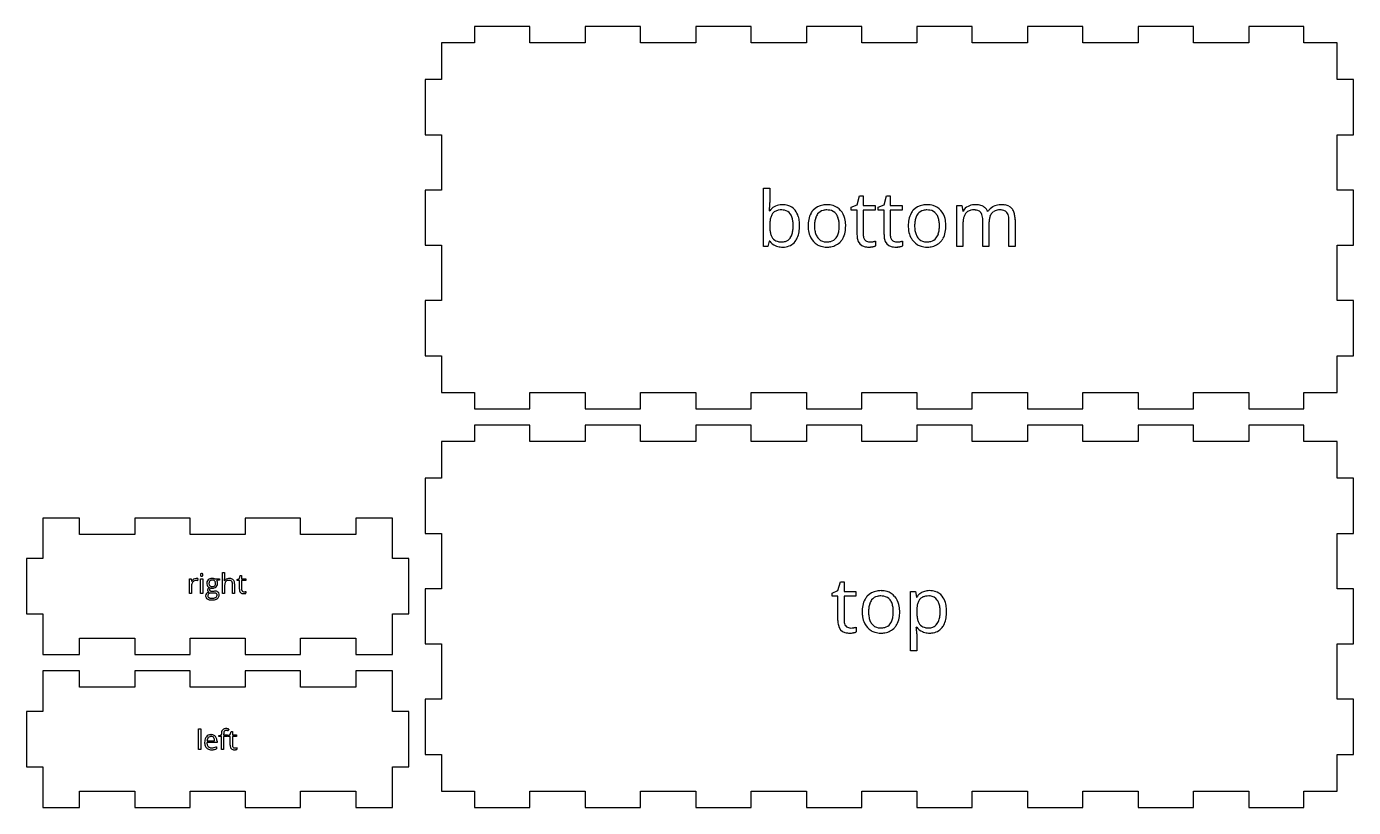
# Model space of a CAD drawing. Header units: millimetres. Extents: x 0 to 416, y 3 to 146.
# Drawn here: x 173 to 416, y 3 to 146 of the extents above; entities that cross this region are included whole.
import ezdxf

# ---------------------------------------------------------------- set-up
doc = ezdxf.new("R2010")
doc.units = ezdxf.units.MM

msp = doc.modelspace()

# ---------------------------------------------------------------- linework, layer by layer
at = {"layer": 'bottom_labelLayer'}
for p, q in [((307.97, 105.75), (307.97, 116.39)), ((307.97, 116.39), (309.1, 116.39)), ((309.1, 116.39), (309.1, 113.8)), ((325.09, 113.38), (325.57, 114.98)), ((325.57, 114.98), (326.22, 114.98)), ((326.22, 114.98), (326.22, 113.24)), ((330.03, 113.38), (330.51, 114.98)), ((330.51, 114.98), (331.16, 114.98)), ((331.16, 114.98), (331.16, 113.24)), ((309.05, 112.24), (309.1, 112.24)), ((324.01, 112.91), (325.09, 113.38)), ((324.01, 112.36), (324.01, 112.91)), ((325.09, 112.36), (324.01, 112.36)), ((325.09, 107.9), (325.09, 112.36)), ((326.22, 113.24), (328.4, 113.24)), ((328.4, 112.36), (326.22, 112.36)), ((326.22, 112.36), (326.22, 107.95)), ((328.4, 113.24), (328.4, 112.36)), ((328.96, 112.91), (330.03, 113.38)), ((328.96, 112.36), (328.96, 112.91)), ((330.03, 112.36), (328.96, 112.36)), ((330.03, 107.9), (330.03, 112.36)), ((331.16, 113.24), (333.34, 113.24)), ((333.34, 112.36), (331.16, 112.36)), ((331.16, 112.36), (331.16, 107.95)), ((333.34, 113.24), (333.34, 112.36)), ((343.35, 105.75), (343.35, 113.24)), ((343.35, 113.24), (344.27, 113.24)), ((344.27, 113.24), (344.45, 112.22)), ((344.45, 112.22), (344.51, 112.22)), ((349.02, 112.11), (349.07, 112.11)), ((344.48, 109.68), (344.48, 105.75)), ((348.12, 105.75), (348.12, 110.62)), ((349.25, 109.93), (349.25, 105.75)), ((352.9, 105.75), (352.9, 110.62)), ((354.03, 110.64), (354.03, 105.75)), ((308.78, 105.75), (307.97, 105.75)), ((309.02, 106.71), (308.78, 105.75)), ((309.1, 106.71), (309.02, 106.71)), ((328.45, 106.69), (328.45, 105.82)), ((333.39, 106.69), (333.39, 105.82)), ((344.48, 105.75), (343.35, 105.75)), ((349.25, 105.75), (348.12, 105.75)), ((354.03, 105.75), (352.9, 105.75))]:
    msp.add_line(p, q, dxfattribs=at)
for centre, radius, start, end in [((292.03, 113.56), 17.07, 355.7239, 358.1259), ((294.93, 113.36), 14.17, 355.4715, 355.6528), ((285.45, 113.78), 23.66, 358.1123, 0.0485), ((311.22, 110.77), 2.58, 95.1835, 145.1109), ((310.81, 110.83), 1.51, 120.1403, 142.4249), ((311.03, 110.42), 1.97, 100.4469, 119.6701), ((311.27, 109.23), 3.19, 89.5731, 100.7324), ((311.45, 109.49), 3.88, 89.8743, 96.8145), ((311.31, 109.79), 2.62, 78.6781, 90.375), ((311.49, 109.9), 3.47, 74.2393, 90.5624), ((311.53, 110.74), 1.65, 35.5408, 79.8011), ((311.72, 110.74), 2.6, 38.5631, 74.067), ((311.13, 110.28), 3.34, 16.4709, 38.4075), ((320.02, 109.94), 3.85, 150.7111, 169.4696), ((319.38, 110.27), 3.14, 138.176, 150.2288), ((319.28, 110.35), 3, 99.1759, 137.9833), ((319.31, 110.58), 1.81, 103.4685, 142.3119), ((319.57, 108.97), 4.41, 89.7326, 100.076), ((319.53, 109.71), 2.7, 89.4806, 103.8805), ((319.57, 109.55), 2.86, 79.3454, 90.3175), ((319.63, 109.57), 3.81, 73.5223, 90.5692), ((319.79, 110.53), 1.87, 37.9578, 80.4006), ((319.85, 110.38), 2.97, 41.1446, 73.2134), ((319.43, 110.01), 3.53, 13.5014, 41.0703), ((338.36, 109.94), 3.85, 150.7111, 169.4696), ((337.72, 110.27), 3.14, 138.176, 150.2288), ((337.62, 110.35), 3, 99.1759, 137.9833), ((337.65, 110.58), 1.81, 103.4685, 142.3119), ((337.91, 108.97), 4.41, 89.7326, 100.076), ((337.87, 109.71), 2.7, 89.4806, 103.8805), ((337.91, 109.55), 2.86, 79.3454, 90.3175), ((337.97, 109.57), 3.81, 73.5223, 90.5692), ((338.13, 110.53), 1.87, 37.9578, 80.4006), ((338.19, 110.38), 2.97, 41.1446, 73.2134), ((337.77, 110.01), 3.53, 13.5014, 41.0703), ((346.43, 111.09), 2.23, 117.1209, 149.5424), ((346.15, 110.87), 1.49, 123.7021, 142.3022), ((346.3, 110.61), 1.78, 101.1547, 123.0656), ((346.66, 110.68), 2.69, 93.8343, 117.5072), ((346.52, 109.6), 2.82, 89.5573, 101.4832), ((346.72, 110.13), 3.25, 89.9662, 94.2831), ((346.54, 109.76), 2.66, 85.5237, 90.0794), ((346.76, 109.66), 3.72, 77.5572, 90.5513), ((346.62, 110.53), 1.88, 72.3601, 85.9562), ((346.84, 111.19), 1.19, 41.0611, 72.8993), ((347.1, 111.15), 2.19, 52.7027, 78.0054), ((346.68, 111.09), 1.37, 20.7071, 40.0218), ((347.23, 111.38), 1.94, 22.2098, 51.497), ((351.13, 110.93), 2.37, 119.4042, 150.1829), ((351.21, 110.63), 1.88, 140.9765, 161.1699), ((350.91, 110.85), 1.5, 122.3597, 140.2884), ((351.39, 110.53), 2.85, 118.2583, 120.063), ((351.39, 110.5), 2.87, 95.8635, 117.9693), ((351.08, 110.55), 1.84, 101.0032, 121.7841), ((351.3, 109.5), 2.92, 89.5621, 101.2962), ((351.49, 109.8), 3.58, 89.9197, 96.2618), ((351.33, 109.78), 2.63, 85.8145, 90.0686), ((351.52, 109.43), 3.94, 79.9361, 90.3804), ((351.4, 110.53), 1.88, 72.6395, 86.2568), ((351.61, 111.18), 1.19, 41.0408, 73.1793), ((351.78, 110.86), 2.5, 62.9723, 80.1665), ((351.46, 111.09), 1.37, 20.7071, 40.0218), ((352.06, 111.42), 1.87, 44.229, 62.6229), ((351.98, 111.39), 1.95, 19.5612, 43.3161), ((350.79, 110.94), 3.22, 7.5042, 19.9645), ((317.85, 109.51), 8.74, 177.6176, 180.0425), ((316.61, 109.47), 7.5, 179.7763, 185.7075), ((315.22, 109.64), 6.11, 171.0668, 177.8457), ((312.69, 110.05), 3.55, 160.8927, 171.2334), ((311.18, 110.59), 1.94, 143.3382, 161.256), ((311.35, 110.6), 1.88, 32.7036, 35.5242), ((310.84, 110.31), 2.47, 15.7779, 32.0151), ((309.21, 109.83), 4.16, 6.1649, 16.0396), ((306.69, 109.54), 6.7, 359.7681, 6.3095), ((306.89, 109.49), 6.5, 353.4935, 0.2206), ((309.43, 109.75), 5.13, 5.1338, 16.7973), ((307.91, 109.46), 6.65, 350.6563, 0.338), ((307.28, 109.52), 7.28, 359.8779, 5.4094), ((322.02, 109.54), 5.89, 169.2443, 180.3881), ((321.81, 109.48), 5.68, 179.7745, 189.0933), ((323.3, 109.53), 6, 173.0086, 180.2464), ((323.05, 109.47), 5.75, 179.706, 187.9161), ((321.14, 109.81), 3.81, 162.0653, 173.1675), ((319.75, 110.27), 2.35, 142.9026, 162.375), ((319.41, 110.25), 2.34, 20.0257, 37.435), ((318.25, 109.83), 3.57, 7.744, 20.069), ((316.18, 109.53), 5.66, 359.7076, 7.8973), ((315.86, 109.48), 5.98, 353.5363, 0.2014), ((317.78, 109.58), 5.24, 1.1277, 13.88), ((317.15, 109.46), 5.86, 349.1762, 0.3863), ((316.36, 109.5), 6.66, 359.992, 1.542), ((340.36, 109.54), 5.89, 169.2443, 180.3881), ((340.15, 109.48), 5.68, 179.7745, 189.0933), ((341.64, 109.53), 6, 173.0086, 180.2464), ((341.39, 109.47), 5.75, 179.706, 187.9161), ((339.48, 109.81), 3.81, 162.0653, 173.1675), ((338.09, 110.27), 2.35, 142.9026, 162.375), ((337.75, 110.25), 2.34, 20.0257, 37.435), ((336.59, 109.83), 3.57, 7.744, 20.069), ((334.52, 109.53), 5.66, 359.7076, 7.8973), ((334.2, 109.48), 5.98, 353.5363, 0.2014), ((336.12, 109.58), 5.24, 1.1277, 13.88), ((335.5, 109.46), 5.86, 349.1762, 0.3863), ((334.7, 109.5), 6.66, 359.992, 1.542), ((350.18, 109.78), 5.7, 171.3042, 178.3502), ((352.38, 109.68), 7.9, 178.0976, 180.0254), ((347.89, 110.14), 3.38, 161.0234, 171.4469), ((346.5, 110.63), 1.9, 143.077, 161.3914), ((346, 110.82), 2.1, 7.9865, 20.795), ((344.77, 110.64), 3.35, 359.6948, 8.1472), ((354.24, 109.96), 4.99, 172.3776, 180.183), ((355.53, 109.93), 6.28, 179.8947, 180.001), ((352.35, 110.22), 3.08, 160.8731, 172.5273), ((350.78, 110.82), 2.1, 7.9865, 20.795), ((349.55, 110.64), 3.35, 359.6948, 8.1472), ((348.83, 110.66), 5.2, 359.7107, 7.6907), ((313.65, 109.17), 4.53, 185.5925, 194.2051), ((311.75, 108.68), 2.57, 193.943, 208.0219), ((310.99, 108.29), 1.71, 208.5537, 217.5605), ((310.93, 108.26), 1.65, 218.169, 253.8047), ((311.51, 108.22), 1.63, 286.0163, 326.8497), ((310.7, 108.76), 2.6, 326.7105, 343.6662), ((309.18, 109.22), 4.19, 343.4172, 353.6369), ((311.25, 108.63), 3.19, 321.3161, 335.5436), ((310.23, 109.07), 4.3, 335.8306, 350.8255), ((320.35, 109.23), 4.2, 188.9102, 205.3171), ((319.92, 109.05), 3.73, 205.6561, 208.4461), ((319.36, 108.71), 3.07, 207.7947, 238.6758), ((320.95, 109.17), 3.62, 187.7639, 200.0977), ((319.79, 108.75), 2.38, 200.0846, 216.9131), ((319.36, 108.44), 1.86, 217.301, 261.7099), ((319.8, 108.43), 1.83, 284.5662, 322.6334), ((319.32, 108.78), 2.44, 323.0089, 342.6391), ((317.92, 109.23), 3.9, 342.3616, 353.7538), ((319.73, 108.75), 3.17, 318.144, 329.7566), ((319.13, 109.07), 3.85, 330.2507, 349.4116), ((328.65, 107.86), 3.57, 179.3551, 192.8478), ((326.86, 107.38), 1.72, 190.3818, 253.8772), ((328.51, 107.94), 2.29, 179.6416, 189.7506), ((327.7, 107.79), 1.47, 189.548, 205.7873), ((327.37, 107.64), 1.1, 206.1294, 221.4084), ((333.6, 107.86), 3.57, 179.3551, 192.8478), ((331.81, 107.38), 1.72, 190.3818, 253.8772), ((333.45, 107.94), 2.29, 179.6416, 189.7506), ((332.64, 107.79), 1.47, 189.548, 205.7873), ((332.31, 107.64), 1.1, 206.1294, 221.4084), ((338.69, 109.23), 4.2, 188.9102, 205.3171), ((338.26, 109.05), 3.73, 205.6561, 208.4461), ((337.7, 108.71), 3.07, 207.7947, 238.6758), ((339.29, 109.17), 3.62, 187.7639, 200.0977), ((338.13, 108.75), 2.38, 200.0846, 216.9131), ((337.7, 108.44), 1.86, 217.301, 261.7099), ((338.15, 108.43), 1.83, 284.5662, 322.6334), ((337.66, 108.78), 2.44, 323.0089, 342.6391), ((336.26, 109.23), 3.9, 342.3616, 353.7538), ((338.08, 108.75), 3.17, 318.144, 329.7566), ((337.47, 109.07), 3.85, 330.2507, 349.4116), ((311.15, 108.18), 2.51, 215.585, 245.8362), ((311.34, 108.62), 2.99, 245.9802, 255.5455), ((311.23, 109.2), 2.64, 253.1382, 266.8483), ((311.44, 109.06), 3.44, 255.7755, 270.3186), ((311.32, 110.21), 3.65, 266.3775, 270.051), ((311.34, 108.83), 2.26, 269.3869, 285.8631), ((311.46, 109.46), 3.85, 269.9225, 275.5482), ((311.64, 108.31), 2.69, 274.064, 321.4081), ((319.4, 108.79), 3.16, 238.8116, 253.2428), ((319.52, 109.26), 3.64, 253.5437, 270.4182), ((319.56, 109.38), 2.82, 260.5033, 270.2477), ((319.56, 110.02), 4.41, 269.7503, 279.8033), ((319.6, 109.2), 2.64, 269.4482, 284.7256), ((319.84, 108.67), 3.03, 278.8959, 317.9979), ((327.21, 108.58), 2.96, 253.7848, 270.8853), ((327.33, 107.61), 1.05, 221.5949, 262.3505), ((327.42, 108.07), 1.52, 261.3266, 270.1913), ((327.26, 108.52), 2.91, 270.0029, 270.7607), ((327.24, 109.15), 3.54, 270.8932, 275.5484), ((327.43, 110.28), 3.73, 269.8803, 278.3029), ((327.11, 110.53), 4.92, 275.526, 279.294), ((327.23, 109.86), 4.25, 279.1866, 280.1141), ((327.47, 109.99), 3.43, 278.4157, 279.0083), ((327.42, 108.83), 3.19, 280.007, 283.3735), ((327.05, 112.66), 6.14, 278.9591, 280.5104), ((327.7, 107.64), 1.97, 283.307, 288.1197), ((327.45, 110.52), 3.96, 280.4848, 282.6268), ((327.8, 108.97), 2.37, 282.5878, 285.5794), ((327.97, 106.83), 1.12, 287.9889, 295.3048), ((327.97, 108.32), 1.7, 285.7233, 286.2558), ((332.16, 108.58), 2.96, 253.7848, 270.8853), ((332.27, 107.61), 1.05, 221.5949, 262.3505), ((332.36, 108.07), 1.52, 261.3266, 270.1913), ((332.2, 108.52), 2.91, 270.0029, 270.7607), ((332.19, 109.15), 3.54, 270.8932, 275.5484), ((332.37, 110.28), 3.73, 269.8803, 278.3029), ((332.05, 110.53), 4.92, 275.526, 279.294), ((332.17, 109.86), 4.25, 279.1866, 280.1141), ((332.41, 109.99), 3.43, 278.4157, 279.0083), ((332.36, 108.83), 3.19, 280.007, 283.3735), ((331.99, 112.66), 6.14, 278.9591, 280.5104), ((332.65, 107.64), 1.97, 283.307, 288.1197), ((332.39, 110.52), 3.96, 280.4848, 282.6268), ((332.74, 108.97), 2.37, 282.5878, 285.5794), ((332.92, 106.83), 1.12, 287.9889, 295.3048), ((332.92, 108.32), 1.7, 285.7233, 286.2558), ((337.74, 108.79), 3.16, 238.8116, 253.2428), ((337.86, 109.26), 3.64, 253.5437, 270.4182), ((337.9, 109.38), 2.82, 260.5033, 270.2477), ((337.9, 110.02), 4.41, 269.7503, 279.8033), ((337.94, 109.2), 2.64, 269.4482, 284.7256), ((338.19, 108.67), 3.03, 278.8959, 317.9979)]:
    msp.add_arc(centre, radius, start, end, dxfattribs=at)
at = {"layer": 'bottom_outsideCutPath'}
for p, q in [((265.19, 146), (255.06, 146)), ((255.06, 146), (255.06, 143)), ((265.19, 143), (265.19, 146)), ((285.44, 146), (275.31, 146)), ((275.31, 146), (275.31, 143)), ((285.44, 143), (285.44, 146)), ((305.69, 146), (295.56, 146)), ((295.56, 146), (295.56, 143)), ((305.69, 143), (305.69, 146)), ((325.94, 146), (315.81, 146)), ((315.81, 146), (315.81, 143)), ((325.94, 143), (325.94, 146)), ((346.19, 146), (336.06, 146)), ((336.06, 146), (336.06, 143)), ((346.19, 143), (346.19, 146)), ((366.44, 146), (356.31, 146)), ((356.31, 146), (356.31, 143)), ((366.44, 143), (366.44, 146)), ((386.69, 146), (376.56, 146)), ((376.56, 146), (376.56, 143)), ((386.69, 143), (386.69, 146)), ((406.94, 146), (396.81, 146)), ((396.81, 146), (396.81, 143)), ((406.94, 143), (406.94, 146)), ((249, 143), (249, 136.31)), ((255.06, 143), (249, 143)), ((275.31, 143), (265.19, 143)), ((295.56, 143), (285.44, 143)), ((315.81, 143), (305.69, 143)), ((336.06, 143), (325.94, 143)), ((356.31, 143), (346.19, 143)), ((376.56, 143), (366.44, 143)), ((396.81, 143), (386.69, 143)), ((413, 143), (406.94, 143)), ((413, 136.31), (413, 143)), ((249, 136.31), (246, 136.31)), ((246, 136.31), (246, 126.19)), ((416, 136.31), (413, 136.31)), ((416, 126.19), (416, 136.31)), ((246, 126.19), (249, 126.19)), ((249, 126.19), (249, 116.06)), ((413, 116.06), (413, 126.19)), ((413, 126.19), (416, 126.19)), ((249, 116.06), (246, 116.06)), ((246, 116.06), (246, 105.94)), ((416, 116.06), (413, 116.06)), ((416, 105.94), (416, 116.06)), ((246, 105.94), (249, 105.94)), ((249, 105.94), (249, 95.81)), ((413, 95.81), (413, 105.94)), ((413, 105.94), (416, 105.94)), ((249, 95.81), (246, 95.81)), ((246, 95.81), (246, 85.69)), ((416, 95.81), (413, 95.81)), ((416, 85.69), (416, 95.81)), ((246, 85.69), (249, 85.69)), ((249, 85.69), (249, 79)), ((413, 79), (413, 85.69)), ((413, 85.69), (416, 85.69)), ((249, 79), (255.06, 79)), ((255.06, 79), (255.06, 76)), ((265.19, 76), (265.19, 79)), ((265.19, 79), (275.31, 79)), ((275.31, 79), (275.31, 76)), ((285.44, 76), (285.44, 79)), ((285.44, 79), (295.56, 79)), ((295.56, 79), (295.56, 76)), ((305.69, 76), (305.69, 79)), ((305.69, 79), (315.81, 79)), ((315.81, 79), (315.81, 76)), ((325.94, 76), (325.94, 79)), ((325.94, 79), (336.06, 79)), ((336.06, 79), (336.06, 76)), ((346.19, 76), (346.19, 79)), ((346.19, 79), (356.31, 79)), ((356.31, 79), (356.31, 76)), ((366.44, 76), (366.44, 79)), ((366.44, 79), (376.56, 79)), ((376.56, 79), (376.56, 76)), ((386.69, 76), (386.69, 79)), ((386.69, 79), (396.81, 79)), ((396.81, 79), (396.81, 76)), ((406.94, 76), (406.94, 79)), ((406.94, 79), (413, 79)), ((255.06, 76), (265.19, 76)), ((275.31, 76), (285.44, 76)), ((295.56, 76), (305.69, 76)), ((315.81, 76), (325.94, 76)), ((336.06, 76), (346.19, 76)), ((356.31, 76), (366.44, 76)), ((376.56, 76), (386.69, 76)), ((396.81, 76), (406.94, 76))]:
    msp.add_line(p, q, dxfattribs=at)
at = {"layer": 'left_labelLayer'}
for p, q in [((204.5, 13.61), (204.5, 17.41)), ((204.5, 17.41), (204.91, 17.41)), ((204.91, 17.41), (204.91, 13.61)), ((210.05, 17.35), (209.95, 17.03)), ((207.88, 14.88), (206.04, 14.88)), ((206.05, 15.21), (207.45, 15.21)), ((207.88, 15.13), (207.88, 14.88)), ((208.21, 16.16), (208.69, 16.3)), ((208.21, 15.97), (208.21, 16.16)), ((208.69, 15.97), (208.21, 15.97)), ((208.69, 16.3), (208.69, 16.45)), ((208.69, 13.61), (208.69, 15.97)), ((209.1, 16.46), (209.1, 16.29)), ((209.1, 16.29), (209.78, 16.29)), ((209.78, 15.97), (209.1, 15.97)), ((209.1, 15.97), (209.1, 13.61)), ((209.78, 16.29), (209.78, 15.97)), ((209.91, 16.17), (210.3, 16.34)), ((209.91, 15.97), (209.91, 16.17)), ((210.3, 15.97), (209.91, 15.97)), ((210.3, 16.34), (210.47, 16.91)), ((210.3, 14.38), (210.3, 15.97)), ((210.47, 16.91), (210.7, 16.91)), ((210.7, 16.91), (210.7, 16.29)), ((210.7, 16.29), (211.48, 16.29)), ((211.48, 15.97), (210.7, 15.97)), ((210.7, 15.97), (210.7, 14.4)), ((211.48, 16.29), (211.48, 15.97)), ((204.91, 13.61), (204.5, 13.61)), ((207.77, 14.1), (207.77, 13.74)), ((209.1, 13.61), (208.69, 13.61)), ((211.5, 13.95), (211.5, 13.64))]:
    msp.add_line(p, q, dxfattribs=at)
for centre, radius, start, end in [((209.56, 16.65), 0.85, 141.7433, 168.2322), ((209.44, 16.72), 0.711, 98.2551, 139.6203), ((209.49, 16.75), 0.351, 102.7677, 144.3381), ((209.55, 16.21), 1.23, 89.6697, 99.9314), ((209.54, 16.56), 0.547, 89.4858, 103.4197), ((209.55, 16.13), 1.31, 81.5641, 89.7017), ((209.54, 16.23), 0.872, 83.076, 89.7928), ((209.49, 15.8), 1.3, 76.5183, 83.0217), ((209.46, 15.49), 1.95, 75.9741, 81.6565), ((209.34, 15.16), 1.97, 71.9614, 76.5917), ((209.3, 14.84), 2.62, 73.2963, 76.0947), ((207.75, 14.94), 2.13, 168.9539, 180.3843), ((207.93, 14.93), 2.31, 179.9886, 181.7991), ((207.41, 14.9), 1.79, 181.3574, 194.492), ((207.05, 15.08), 1.42, 149.4071, 169.1854), ((206.86, 15.19), 1.2, 140.1056, 148.9067), ((206.74, 15.3), 1.04, 92.4763, 140.5386), ((207.66, 14.91), 1.63, 181.1448, 190.8007), ((207.57, 15.07), 1.53, 172.1544, 174.7614), ((207.22, 15.12), 1.18, 160.3354, 172.5315), ((207.09, 14.8), 1.04, 190.6006, 206.0275), ((206.87, 15.25), 0.801, 138.0995, 160.5867), ((206.73, 15.37), 0.617, 106.4658, 137.9176), ((206.78, 15.2), 0.799, 89.4422, 106.2089), ((206.79, 14.9), 1.43, 89.9637, 93.9177), ((206.8, 15.1), 1.23, 74.2126, 90.545), ((206.79, 15.16), 0.833, 79.6468, 90.2911), ((206.85, 15.44), 0.555, 40.0823, 80.6243), ((206.88, 15.39), 0.939, 41.2065, 74.0233), ((206.79, 15.39), 0.627, 23.4821, 39.7072), ((206.56, 15.29), 0.881, 8.7342, 23.2772), ((206.07, 15.21), 1.38, 359.6746, 8.9225), ((206.74, 15.26), 1.13, 11.5994, 41.1496), ((206.23, 15.14), 1.65, 359.6148, 12.0337), ((210.33, 16.47), 1.64, 167.5776, 180.6586), ((210.49, 16.48), 1.39, 171.6527, 178.4384), ((211.01, 16.46), 1.91, 178.1972, 180.023), ((209.93, 16.57), 0.828, 161.8438, 171.7847), ((209.59, 16.68), 0.469, 145.0689, 162.1801), ((206.83, 14.74), 1.19, 194.0877, 223.0538), ((206.77, 14.69), 1.12, 223.5466, 256.1957), ((206.84, 14.68), 0.761, 206.295, 222.5558), ((206.81, 14.66), 0.736, 223.0645, 258.1401), ((206.88, 15.14), 1.57, 256.0088, 270.4848), ((206.9, 15.03), 1.12, 257.5312, 270.4319), ((206.9, 16.86), 3.3, 269.9668, 271.9932), ((206.9, 16.06), 2.14, 270.1984, 292.209), ((206.93, 16.07), 2.51, 271.9121, 275.9727), ((207.02, 15.27), 1.7, 275.9054, 281.6604), ((206.97, 15.42), 1.86, 281.9937, 287.8851), ((206.8, 15.97), 2.43, 287.9022, 293.4862), ((206.8, 16.35), 2.45, 291.8254, 293.1613), ((211.57, 14.37), 1.27, 179.3551, 192.8477), ((210.93, 14.19), 0.613, 190.3818, 253.8772), ((211.52, 14.39), 0.816, 179.6416, 189.7507), ((211.23, 14.34), 0.523, 189.548, 205.7873), ((211.11, 14.29), 0.393, 206.1294, 221.4083), ((211.06, 14.62), 1.06, 253.7848, 270.8853), ((211.1, 14.28), 0.376, 221.595, 262.3505), ((211.13, 14.44), 0.542, 261.3266, 270.1912), ((211.07, 14.6), 1.04, 270.0023, 270.7604), ((211.07, 14.83), 1.26, 270.8933, 275.5483), ((211.13, 15.23), 1.33, 269.8803, 278.3028), ((211.02, 15.32), 1.76, 275.5259, 279.294), ((211.06, 15.08), 1.51, 279.1863, 280.1149), ((211.15, 15.12), 1.23, 278.416, 279.0089), ((211.13, 14.71), 1.14, 280.0071, 283.3733), ((211, 16.08), 2.19, 278.9592, 280.5106), ((211.23, 14.29), 0.705, 283.3069, 288.12), ((211.14, 15.32), 1.42, 280.4852, 282.6264), ((211.26, 14.76), 0.847, 282.5875, 285.5796), ((211.33, 14), 0.399, 287.9888, 295.3049), ((211.33, 14.53), 0.61, 285.7254, 286.2567)]:
    msp.add_arc(centre, radius, start, end, dxfattribs=at)
at = {"layer": 'left_outsideCutPath'}
for p, q in [((176, 28), (176, 20.56)), ((182.69, 28), (176, 28)), ((182.69, 25), (182.69, 28)), ((202.94, 28), (192.81, 28)), ((192.81, 28), (192.81, 25)), ((202.94, 25), (202.94, 28)), ((223.19, 28), (213.06, 28)), ((213.06, 28), (213.06, 25)), ((223.19, 25), (223.19, 28)), ((240, 28), (233.31, 28)), ((233.31, 28), (233.31, 25)), ((240, 20.56), (240, 28)), ((192.81, 25), (182.69, 25)), ((213.06, 25), (202.94, 25)), ((233.31, 25), (223.19, 25)), ((176, 20.56), (173, 20.56)), ((173, 20.56), (173, 10.44)), ((243, 20.56), (240, 20.56)), ((243, 10.44), (243, 20.56)), ((173, 10.44), (176, 10.44)), ((176, 10.44), (176, 3)), ((240, 3), (240, 10.44)), ((240, 10.44), (243, 10.44)), ((182.69, 3), (182.69, 6)), ((182.69, 6), (192.81, 6)), ((192.81, 6), (192.81, 3)), ((202.94, 3), (202.94, 6)), ((202.94, 6), (213.06, 6)), ((213.06, 6), (213.06, 3)), ((223.19, 3), (223.19, 6)), ((223.19, 6), (233.31, 6)), ((233.31, 6), (233.31, 3)), ((176, 3), (182.69, 3)), ((192.81, 3), (202.94, 3)), ((213.06, 3), (223.19, 3)), ((233.31, 3), (240, 3))]:
    msp.add_line(p, q, dxfattribs=at)
at = {"layer": 'right_labelLayer'}
for p, q in [((202.83, 42.2), (202.83, 44.88)), ((202.83, 44.88), (203.16, 44.88)), ((203.16, 44.88), (203.21, 44.38)), ((203.21, 44.38), (203.23, 44.38)), ((204.37, 44.9), (204.31, 44.52)), ((204.87, 42.2), (204.87, 44.88)), ((204.87, 44.88), (205.27, 44.88)), ((205.27, 44.88), (205.27, 42.2)), ((207.4, 44.88), (208.32, 44.88)), ((208.32, 44.62), (207.83, 44.56)), ((208.32, 44.88), (208.32, 44.62)), ((208.87, 42.2), (208.87, 46)), ((208.87, 46), (209.28, 46)), ((209.26, 44.51), (209.28, 44.51)), ((209.28, 46), (209.28, 44.85)), ((210.7, 42.2), (210.7, 43.93)), ((211.11, 43.95), (211.11, 42.2)), ((211.59, 44.76), (211.97, 44.93)), ((211.59, 44.56), (211.59, 44.76)), ((211.97, 44.56), (211.59, 44.56)), ((211.97, 44.93), (212.14, 45.5)), ((211.97, 42.97), (211.97, 44.56)), ((212.14, 45.5), (212.38, 45.5)), ((212.38, 45.5), (212.38, 44.88)), ((212.38, 44.88), (213.15, 44.88)), ((213.15, 44.56), (212.38, 44.56)), ((212.38, 44.56), (212.38, 42.99)), ((213.15, 44.88), (213.15, 44.56)), ((203.23, 42.2), (202.83, 42.2)), ((203.23, 43.64), (203.23, 42.2)), ((205.27, 42.2), (204.87, 42.2)), ((207.26, 42.26), (206.77, 42.26)), ((206.91, 42.63), (207.39, 42.63)), ((209.28, 42.2), (208.87, 42.2)), ((209.28, 43.6), (209.28, 42.2)), ((211.11, 42.2), (210.7, 42.2)), ((213.17, 42.54), (213.17, 42.23))]:
    msp.add_line(p, q, dxfattribs=at)
for centre, radius, start, end in [((204.42, 43.71), 1.37, 139.414, 150.6032), ((204.46, 43.64), 1.23, 173.6908, 180.0884), ((204.16, 43.69), 0.925, 138.9576, 174.5422), ((204.18, 43.92), 1.05, 124.2321, 139.4161), ((204.19, 43.66), 0.961, 135.6207, 138.8379), ((204.01, 43.85), 0.702, 89.6335, 137.0881), ((204.04, 44.12), 0.808, 89.6797, 124.4406), ((204.02, 43.61), 0.951, 87.3435, 89.9657), ((204.05, 43.07), 1.86, 84.9923, 90.1282), ((204, 43.31), 1.24, 81.5884, 87.1917), ((203.92, 42.78), 1.79, 77.4453, 81.636), ((204.1, 43.57), 1.36, 78.4892, 85.0265), ((205.28, 45.6), 0.449, 170.8451, 180.3545), ((205.31, 45.6), 0.478, 179.8803, 185.3685), ((205.12, 45.63), 0.279, 155.9678, 171.0518), ((205.17, 45.59), 0.33, 184.9928, 198.2038), ((205.05, 45.55), 0.209, 197.7936, 224.894), ((205.03, 45.67), 0.19, 133.7878, 155.9171), ((205.06, 45.64), 0.234, 92.6446, 133.4711), ((205.06, 45.56), 0.227, 225.1301, 249.9002), ((205.07, 45.59), 0.257, 250.4999, 270.598), ((205.07, 45.56), 0.309, 89.9687, 93.765), ((205.08, 45.63), 0.239, 46.3708, 90.888), ((205.08, 45.57), 0.236, 269.1788, 314.2808), ((205.1, 45.66), 0.205, 17.7252, 46.4473), ((205.11, 45.54), 0.198, 313.6155, 332.2677), ((205.05, 45.57), 0.264, 332.6321, 350.0705), ((204.99, 45.62), 0.322, 4.9429, 18.19), ((204.85, 45.6), 0.464, 359.8845, 5.3183), ((204.89, 45.6), 0.419, 349.8344, 0.3891), ((207.18, 44.02), 1.17, 166.8196, 180.484), ((207.03, 44.01), 1.02, 179.9759, 183.6206), ((206.85, 43.99), 0.838, 183.0161, 212.3123), ((206.79, 44.12), 0.77, 132.3288, 167.3341), ((206.84, 44.04), 0.861, 106.2189, 131.5378), ((207.17, 44.05), 0.757, 162.5911, 175.7344), ((207.48, 44.02), 1.07, 175.3394, 180.0864), ((207.2, 44.01), 0.791, 179.5617, 191.653), ((206.93, 43.95), 0.51, 191.3556, 213.366), ((206.91, 44.14), 0.486, 135.5839, 163.0016), ((206.89, 44.15), 0.466, 122.5212, 134.9964), ((206.97, 43.62), 1.31, 93.633, 106.5409), ((206.94, 44.07), 0.554, 101.062, 121.9738), ((207, 43.78), 0.85, 89.5859, 101.3334), ((207.02, 43.14), 1.79, 89.938, 94.0267), ((207.01, 43.75), 0.881, 76.1095, 90.7029), ((207.02, 43.37), 1.55, 82.5852, 90.185), ((207.07, 43.74), 1.18, 74.0089, 82.5694), ((207.13, 44.16), 0.46, 13.9535, 77.6674), ((207.14, 43.91), 0.447, 282.7796, 346.4828), ((206.73, 44.04), 0.871, 359.1806, 15.0431), ((206.78, 44.02), 0.821, 345.4363, 0.7465), ((207.31, 44.15), 0.659, 29.4586, 38.3575), ((207.04, 44), 0.969, 23.1844, 29.5422), ((206.79, 43.89), 1.25, 21.2504, 23.349), ((207.22, 44.06), 0.78, 6.8505, 20.9872), ((207.07, 44.02), 0.929, 342.565, 0.5958), ((207, 44.03), 1, 359.871, 7.0432), ((207.69, 44.73), 1.59, 351.9711, 354.9619), ((206.87, 44.8), 2.41, 354.983, 357.8943), ((205.63, 44.85), 3.65, 357.8675, 0.0683), ((209.97, 44.08), 0.81, 119.8316, 147.9726), ((211.22, 43.63), 1.94, 171.3203, 178.3407), ((210.46, 43.75), 1.17, 160.1567, 171.5313), ((209.99, 43.92), 0.674, 140.6208, 160.505), ((209.9, 43.98), 0.567, 118.4551, 139.6707), ((210.07, 43.93), 0.989, 116.6657, 120.4185), ((210.09, 43.88), 1.04, 96.6652, 116.3783), ((209.99, 43.81), 0.762, 100.1068, 118.0847), ((210.08, 43.36), 1.23, 89.5919, 100.3596), ((210.13, 43.61), 1.32, 89.8927, 96.9959), ((210.09, 43.51), 1.07, 84.0198, 90.1511), ((210.14, 43.28), 1.64, 80.6863, 90.3537), ((210.13, 43.85), 0.726, 71.0828, 84.3691), ((210.22, 44.11), 0.457, 43.3791, 71.5386), ((210.24, 43.88), 1.03, 65.6023, 80.8844), ((210.2, 44.1), 0.482, 22.7024, 42.3421), ((209.98, 44.01), 0.716, 8.4931, 22.658), ((210.36, 44.16), 0.73, 46.7401, 65.4131), ((209.56, 43.94), 1.15, 359.6714, 8.6878), ((210.37, 44.18), 0.706, 19.2205, 45.766), ((209.96, 44.03), 1.14, 6.4733, 19.6468), ((209.36, 43.95), 1.75, 359.7945, 6.7744), ((206.42, 41.76), 0.62, 138.3916, 181.0052), ((206.65, 41.75), 0.856, 179.9784, 183.0223), ((206.46, 41.73), 0.657, 182.208, 207.7462), ((206.44, 41.73), 0.646, 208.9036, 236.4232), ((206.48, 41.7), 0.708, 113.8121, 138.3497), ((206.88, 44.01), 0.881, 212.4713, 215.8876), ((206.62, 42.79), 0.463, 161.7225, 180.4844), ((206.62, 42.78), 0.465, 179.9832, 182.9375), ((206.53, 42.77), 0.376, 182.1768, 215.3415), ((206.75, 43.91), 0.71, 215.1641, 247.4748), ((206.57, 42.8), 0.411, 144.4963, 161.3351), ((206.84, 41.76), 0.648, 168.258, 180.382), ((206.6, 41.75), 0.407, 179.2208, 200.9356), ((206.61, 41.43), 1, 102.2871, 114.1173), ((206.62, 41.81), 0.427, 130.7945, 169.0413), ((206.63, 42.85), 0.5, 215.4658, 217.1747), ((206.55, 41.74), 0.358, 202.0287, 236.1458), ((206.7, 42.7), 0.58, 132.7259, 144.148), ((206.57, 42.79), 0.421, 216.5861, 245.4969), ((206.92, 42.47), 0.899, 125.2213, 132.8655), ((206.65, 41.77), 0.475, 117.2303, 130.5024), ((206.62, 41.83), 0.476, 235.0633, 238.5041), ((206.71, 41.98), 0.649, 239.1067, 254.4863), ((207.14, 42.16), 1.27, 121.2353, 125.3795), ((206.71, 41.65), 0.608, 99.8103, 116.823), ((206.86, 43.92), 0.434, 213.9574, 227.7972), ((206.82, 42.84), 0.305, 147.537, 180.2592), ((206.72, 42.84), 0.21, 179.2918, 198.3578), ((206.69, 42.83), 0.169, 199.2293, 239.569), ((206.82, 42.37), 1.05, 254.2325, 263.4938), ((206.92, 42.78), 0.425, 128.0881, 147.14), ((206.92, 43.99), 0.524, 228.2621, 254.7341), ((206.72, 42.87), 0.225, 238.2189, 239.8474), ((206.74, 42.93), 0.284, 240.7306, 254.5023), ((206.77, 41.33), 0.932, 89.6436, 100.0208), ((207.11, 42.54), 0.721, 117.3935, 128.4094), ((206.82, 43.19), 0.563, 254.1636, 262.2122), ((206.89, 42.97), 1.66, 263.4109, 270.1458), ((206.88, 43.62), 0.996, 262.0557, 267.2081), ((206.97, 44.27), 1.1, 259.4966, 263.3902), ((206.99, 44.24), 0.786, 254.4017, 267.4348), ((206.91, 44.17), 1.54, 267.0918, 270.0862), ((206.99, 44.47), 1.3, 263.4836, 270.1272), ((206.9, 43.29), 1.98, 269.9071, 270.0035), ((206.91, 44.03), 2.72, 269.7957, 275.3991), ((207.01, 44.49), 1.04, 267.0155, 270.0323), ((207, 44.93), 1.76, 269.9691, 272.9312), ((207.02, 44.33), 0.883, 269.2256, 284.3773), ((207.03, 44.5), 1.34, 272.5335, 285.258), ((207.01, 42.99), 1.67, 275.2957, 283.3517), ((207.27, 39.68), 2.58, 86.5055, 90.1399), ((207.15, 44.08), 0.899, 284.9316, 310.6222), ((207.4, 40.97), 1.66, 81.5745, 90.3059), ((207.18, 42.3), 0.969, 283.137, 295.8573), ((207.33, 40.73), 1.53, 81.4173, 86.5757), ((207.44, 41.43), 0.82, 73.4101, 81.5908), ((207.3, 42.03), 0.673, 296.4045, 301.8012), ((207.49, 41.56), 1.06, 68.3672, 81.74), ((207.35, 41.97), 0.591, 301.2231, 318.6238), ((207.57, 41.85), 0.384, 58.9972, 73.8587), ((207.25, 43.97), 0.751, 310.6098, 342.0923), ((207.63, 41.96), 0.255, 31.5095, 58.0777), ((207.46, 41.87), 0.443, 319.0766, 1.1407), ((207.56, 41.92), 0.332, 10.6609, 30.9362), ((207.61, 41.86), 0.732, 52.188, 68.2501), ((207.35, 41.88), 0.548, 359.5462, 10.9905), ((207.54, 41.87), 0.745, 302.9904, 339.5494), ((207.69, 41.98), 0.593, 8.6201, 51.8982), ((207.41, 41.9), 0.877, 340.5269, 0.7202), ((207.4, 41.91), 0.89, 359.743, 9.7326), ((211.89, 43.6), 2.62, 178.1078, 180.0231), ((213.24, 42.96), 1.27, 179.3551, 192.8477), ((212.61, 42.78), 0.613, 190.3818, 253.8772), ((213.19, 42.98), 0.816, 179.6416, 189.7507), ((212.9, 42.93), 0.523, 189.548, 205.7873), ((212.79, 42.88), 0.393, 206.1294, 221.4083), ((212.73, 43.21), 1.06, 253.7848, 270.8853), ((212.77, 42.87), 0.376, 221.595, 262.3505), ((212.8, 43.03), 0.542, 261.3266, 270.1912), ((212.75, 43.19), 1.04, 270.0023, 270.7604), ((212.74, 43.42), 1.26, 270.8933, 275.5483), ((212.81, 43.82), 1.33, 269.8803, 278.3028), ((212.69, 43.91), 1.76, 275.5259, 279.294), ((212.74, 43.67), 1.51, 279.1863, 280.1149), ((212.82, 43.71), 1.23, 278.416, 279.0089), ((212.8, 43.3), 1.14, 280.0071, 283.3733), ((212.67, 44.67), 2.19, 278.9592, 280.5106), ((212.81, 43.91), 1.42, 280.4852, 282.6264), ((212.91, 42.88), 0.705, 283.3069, 288.12), ((212.94, 43.35), 0.847, 282.5875, 285.5796), ((213, 42.59), 0.399, 287.9888, 295.3049), ((213, 43.12), 0.61, 285.7254, 286.2567), ((206.61, 41.98), 0.942, 235.9667, 251.223), ((206.77, 42.45), 1.44, 251.2102, 262.7064), ((206.88, 43.27), 2.27, 262.5634, 270.2699), ((206.91, 44.21), 3.21, 269.7545, 276.617), ((207.05, 43.02), 2.01, 276.494, 286.4953), ((207.28, 42.26), 1.22, 286.2542, 302.528), ((207.4, 42.04), 0.964, 303.1877, 304.1721)]:
    msp.add_arc(centre, radius, start, end, dxfattribs=at)
at = {"layer": 'right_outsideCutPath'}
for p, q in [((176, 56), (176, 48.56)), ((182.69, 56), (176, 56)), ((182.69, 53), (182.69, 56)), ((202.94, 56), (192.81, 56)), ((192.81, 56), (192.81, 53)), ((202.94, 53), (202.94, 56)), ((223.19, 56), (213.06, 56)), ((213.06, 56), (213.06, 53)), ((223.19, 53), (223.19, 56)), ((240, 56), (233.31, 56)), ((233.31, 56), (233.31, 53)), ((240, 48.56), (240, 56)), ((192.81, 53), (182.69, 53)), ((213.06, 53), (202.94, 53)), ((233.31, 53), (223.19, 53)), ((176, 48.56), (173, 48.56)), ((173, 48.56), (173, 38.44)), ((243, 48.56), (240, 48.56)), ((243, 38.44), (243, 48.56)), ((173, 38.44), (176, 38.44)), ((176, 38.44), (176, 31)), ((240, 31), (240, 38.44)), ((240, 38.44), (243, 38.44)), ((182.69, 31), (182.69, 34)), ((182.69, 34), (192.81, 34)), ((192.81, 34), (192.81, 31)), ((202.94, 31), (202.94, 34)), ((202.94, 34), (213.06, 34)), ((213.06, 34), (213.06, 31)), ((223.19, 31), (223.19, 34)), ((223.19, 34), (233.31, 34)), ((233.31, 34), (233.31, 31)), ((176, 31), (182.69, 31)), ((192.81, 31), (202.94, 31)), ((213.06, 31), (223.19, 31)), ((233.31, 31), (240, 31))]:
    msp.add_line(p, q, dxfattribs=at)
at = {"layer": 'top_labelLayer'}
for p, q in [((321.58, 42.7), (322.06, 44.3)), ((322.06, 44.3), (322.71, 44.3)), ((322.71, 44.3), (322.71, 42.56)), ((320.51, 42.22), (321.58, 42.7)), ((320.51, 41.68), (320.51, 42.22)), ((321.58, 41.68), (320.51, 41.68)), ((321.58, 37.22), (321.58, 41.68)), ((322.71, 42.56), (324.89, 42.56)), ((324.89, 41.68), (322.71, 41.68)), ((322.71, 41.68), (322.71, 37.27)), ((324.89, 42.56), (324.89, 41.68)), ((334.9, 31.7), (334.9, 42.56)), ((334.9, 42.56), (335.82, 42.56)), ((335.82, 42.56), (335.98, 41.53)), ((335.98, 41.53), (336.03, 41.53)), ((336.03, 39.07), (336.03, 38.82)), ((324.94, 36), (324.94, 35.14)), ((336.03, 36.03), (335.95, 36.03)), ((336.03, 34.79), (336.03, 31.7)), ((336.03, 31.7), (334.9, 31.7))]:
    msp.add_line(p, q, dxfattribs=at)
for centre, radius, start, end in [((329.28, 39.58), 3.14, 138.176, 150.2288), ((329.17, 39.67), 3, 99.1759, 137.9833), ((329.2, 39.9), 1.81, 103.4685, 142.3119), ((329.46, 38.29), 4.41, 89.7326, 100.076), ((329.42, 39.03), 2.7, 89.4806, 103.8805), ((329.46, 38.87), 2.86, 79.3454, 90.3175), ((329.52, 38.88), 3.81, 73.5223, 90.5692), ((329.68, 39.84), 1.87, 37.9578, 80.4006), ((329.74, 39.7), 2.97, 41.1446, 73.2134), ((329.32, 39.33), 3.53, 13.5014, 41.0703), ((338.53, 39.78), 3.05, 132.3565, 144.9196), ((338.06, 40.29), 2.36, 115.4006, 132.3118), ((337.72, 40.15), 1.5, 118.5569, 141.0243), ((337.96, 39.69), 2.02, 100.0868, 118.1918), ((338.25, 39.84), 2.84, 97.7066, 114.8821), ((338.2, 38.46), 3.27, 89.5904, 100.3502), ((338.37, 39.02), 3.68, 89.8468, 97.9475), ((338.22, 39.29), 2.44, 84.0379, 90.0849), ((338.42, 39.22), 3.48, 74.1924, 90.5785), ((338.33, 39.96), 1.77, 35.4482, 85.2267), ((338.66, 40.09), 2.57, 38.0523, 74.0417), ((337.99, 39.58), 3.41, 16.3356, 37.9091), ((331.92, 38.86), 5.89, 169.2443, 180.3881), ((329.91, 39.26), 3.85, 150.7111, 169.4696), ((333.2, 38.85), 6, 173.0086, 180.2464), ((331.03, 39.12), 3.81, 162.0653, 173.1675), ((329.64, 39.59), 2.35, 142.9026, 162.375), ((329.3, 39.57), 2.34, 20.0257, 37.435), ((328.14, 39.15), 3.57, 7.744, 20.069), ((326.07, 38.85), 5.66, 359.7076, 7.8973), ((327.67, 38.9), 5.24, 1.1277, 13.88), ((326.25, 38.82), 6.66, 359.992, 1.542), ((341.47, 39.09), 5.44, 171.0869, 178.3247), ((343.25, 39), 7.22, 178.0663, 179.4474), ((339.37, 39.43), 3.31, 160.2895, 171.2453), ((338.09, 39.9), 1.94, 141.889, 160.5973), ((337.82, 39.57), 2.41, 19.8991, 35.898), ((336.67, 39.16), 3.62, 7.715, 19.886), ((334.59, 38.86), 5.73, 359.7108, 7.861), ((336.25, 39.05), 5.23, 4.5767, 16.6089), ((334.1, 38.83), 7.39, 359.9003, 4.9018), ((325.15, 37.18), 3.57, 179.3551, 192.8478), ((325, 37.25), 2.29, 179.6416, 189.7506), ((324.19, 37.11), 1.47, 189.548, 205.7873), ((323.86, 36.96), 1.1, 206.1294, 221.4084), ((331.7, 38.8), 5.68, 179.7745, 189.0933), ((330.24, 38.55), 4.2, 188.9102, 205.3171), ((329.81, 38.37), 3.73, 205.6561, 208.4461), ((329.25, 38.03), 3.07, 207.7947, 238.6758), ((332.95, 38.79), 5.75, 179.706, 187.9161), ((330.84, 38.49), 3.62, 187.7639, 200.0977), ((329.68, 38.06), 2.38, 200.0846, 216.9131), ((329.25, 37.76), 1.86, 217.301, 261.7099), ((329.7, 37.74), 1.83, 284.5662, 322.6334), ((329.21, 38.1), 2.44, 323.0089, 342.6391), ((327.81, 38.55), 3.9, 342.3616, 353.7538), ((325.75, 38.8), 5.98, 353.5363, 0.2014), ((329.63, 38.07), 3.17, 318.144, 329.7566), ((329.02, 38.39), 3.85, 330.2507, 349.4116), ((327.05, 38.78), 5.86, 349.1762, 0.3863), ((343.53, 38.79), 7.5, 179.7763, 185.7075), ((340.58, 38.49), 4.53, 185.5925, 194.2051), ((338.68, 37.99), 2.57, 193.943, 208.0219), ((337.91, 37.6), 1.71, 208.5537, 217.5605), ((337.85, 37.58), 1.65, 218.169, 253.8047), ((338.3, 37.64), 1.76, 293.143, 324.1354), ((337.91, 37.96), 2.26, 323.1615, 325.0152), ((337.5, 38.22), 2.74, 325.5754, 344.1505), ((336.08, 38.64), 4.22, 343.9336, 355.1137), ((334.27, 38.82), 6.05, 354.8402, 0.1175), ((338.18, 37.95), 3.19, 321.3161, 335.5436), ((337.16, 38.39), 4.3, 335.8306, 350.8255), ((334.84, 38.78), 6.65, 350.6563, 0.338), ((323.36, 36.7), 1.72, 190.3818, 253.8772), ((323.71, 37.89), 2.96, 253.7848, 270.8853), ((323.82, 36.93), 1.05, 221.5949, 262.3505), ((323.91, 37.38), 1.52, 261.3266, 270.1913), ((323.75, 37.84), 2.91, 270.0029, 270.7607), ((323.74, 38.47), 3.54, 270.8932, 275.5484), ((323.93, 39.59), 3.73, 269.8803, 278.3029), ((323.61, 39.84), 4.92, 275.526, 279.294), ((323.72, 39.18), 4.25, 279.1866, 280.1141), ((323.96, 39.3), 3.43, 278.4157, 279.0083), ((323.91, 38.15), 3.19, 280.007, 283.3735), ((323.54, 41.98), 6.14, 278.9591, 280.5104), ((324.2, 36.96), 1.97, 283.307, 288.1197), ((323.94, 39.84), 3.96, 280.4848, 282.6268), ((324.29, 38.28), 2.37, 282.5878, 285.5794), ((324.47, 36.14), 1.12, 287.9889, 295.3048), ((324.47, 37.64), 1.7, 285.7233, 286.2558), ((329.29, 38.11), 3.16, 238.8116, 253.2428), ((329.41, 38.57), 3.64, 253.5437, 270.4182), ((329.45, 38.7), 2.82, 260.5033, 270.2477), ((329.45, 39.34), 4.41, 269.7503, 279.8033), ((329.49, 38.52), 2.64, 269.4482, 284.7256), ((329.74, 37.98), 3.03, 278.8959, 317.9979), ((325.29, 34.68), 10.74, 2.9503, 7.2021), ((327.03, 34.78), 9, 0.0319, 2.9016), ((338.08, 37.49), 2.51, 215.585, 245.8362), ((338.27, 37.94), 2.99, 245.9802, 255.5455), ((338.16, 38.52), 2.64, 253.1382, 266.8483), ((338.36, 38.37), 3.44, 255.7755, 270.3186), ((338.24, 39.53), 3.65, 266.3775, 270.051), ((338.27, 37.79), 1.91, 269.2257, 292.043), ((338.39, 38.78), 3.85, 269.9225, 275.5482), ((338.57, 37.63), 2.69, 274.064, 321.4081)]:
    msp.add_arc(centre, radius, start, end, dxfattribs=at)
at = {"layer": 'top_outsideCutPath'}
for p, q in [((265.19, 73), (255.06, 73)), ((255.06, 73), (255.06, 70)), ((265.19, 70), (265.19, 73)), ((285.44, 73), (275.31, 73)), ((275.31, 73), (275.31, 70)), ((285.44, 70), (285.44, 73)), ((305.69, 73), (295.56, 73)), ((295.56, 73), (295.56, 70)), ((305.69, 70), (305.69, 73)), ((325.94, 73), (315.81, 73)), ((315.81, 73), (315.81, 70)), ((325.94, 70), (325.94, 73)), ((346.19, 73), (336.06, 73)), ((336.06, 73), (336.06, 70)), ((346.19, 70), (346.19, 73)), ((366.44, 73), (356.31, 73)), ((356.31, 73), (356.31, 70)), ((366.44, 70), (366.44, 73)), ((386.69, 73), (376.56, 73)), ((376.56, 73), (376.56, 70)), ((386.69, 70), (386.69, 73)), ((406.94, 73), (396.81, 73)), ((396.81, 73), (396.81, 70)), ((406.94, 70), (406.94, 73)), ((249, 70), (249, 63.31)), ((255.06, 70), (249, 70)), ((275.31, 70), (265.19, 70)), ((295.56, 70), (285.44, 70)), ((315.81, 70), (305.69, 70)), ((336.06, 70), (325.94, 70)), ((356.31, 70), (346.19, 70)), ((376.56, 70), (366.44, 70)), ((396.81, 70), (386.69, 70)), ((413, 70), (406.94, 70)), ((413, 63.31), (413, 70)), ((249, 63.31), (246, 63.31)), ((246, 63.31), (246, 53.19)), ((416, 63.31), (413, 63.31)), ((416, 53.19), (416, 63.31)), ((246, 53.19), (249, 53.19)), ((249, 53.19), (249, 43.06)), ((413, 43.06), (413, 53.19)), ((413, 53.19), (416, 53.19)), ((249, 43.06), (246, 43.06)), ((246, 43.06), (246, 32.94)), ((416, 43.06), (413, 43.06)), ((416, 32.94), (416, 43.06)), ((246, 32.94), (249, 32.94)), ((249, 32.94), (249, 22.81)), ((413, 22.81), (413, 32.94)), ((413, 32.94), (416, 32.94)), ((249, 22.81), (246, 22.81)), ((246, 22.81), (246, 12.69)), ((416, 22.81), (413, 22.81)), ((416, 12.69), (416, 22.81)), ((246, 12.69), (249, 12.69)), ((249, 12.69), (249, 6)), ((413, 6), (413, 12.69)), ((413, 12.69), (416, 12.69)), ((249, 6), (255.06, 6)), ((255.06, 6), (255.06, 3)), ((265.19, 3), (265.19, 6)), ((265.19, 6), (275.31, 6)), ((275.31, 6), (275.31, 3)), ((285.44, 3), (285.44, 6)), ((285.44, 6), (295.56, 6)), ((295.56, 6), (295.56, 3)), ((305.69, 3), (305.69, 6)), ((305.69, 6), (315.81, 6)), ((315.81, 6), (315.81, 3)), ((325.94, 3), (325.94, 6)), ((325.94, 6), (336.06, 6)), ((336.06, 6), (336.06, 3)), ((346.19, 3), (346.19, 6)), ((346.19, 6), (356.31, 6)), ((356.31, 6), (356.31, 3)), ((366.44, 3), (366.44, 6)), ((366.44, 6), (376.56, 6)), ((376.56, 6), (376.56, 3)), ((386.69, 3), (386.69, 6)), ((386.69, 6), (396.81, 6)), ((396.81, 6), (396.81, 3)), ((406.94, 3), (406.94, 6)), ((406.94, 6), (413, 6)), ((255.06, 3), (265.19, 3)), ((275.31, 3), (285.44, 3)), ((295.56, 3), (305.69, 3)), ((315.81, 3), (325.94, 3)), ((336.06, 3), (346.19, 3)), ((356.31, 3), (366.44, 3)), ((376.56, 3), (386.69, 3)), ((396.81, 3), (406.94, 3))]:
    msp.add_line(p, q, dxfattribs=at)

doc.saveas('drawing.dxf')
